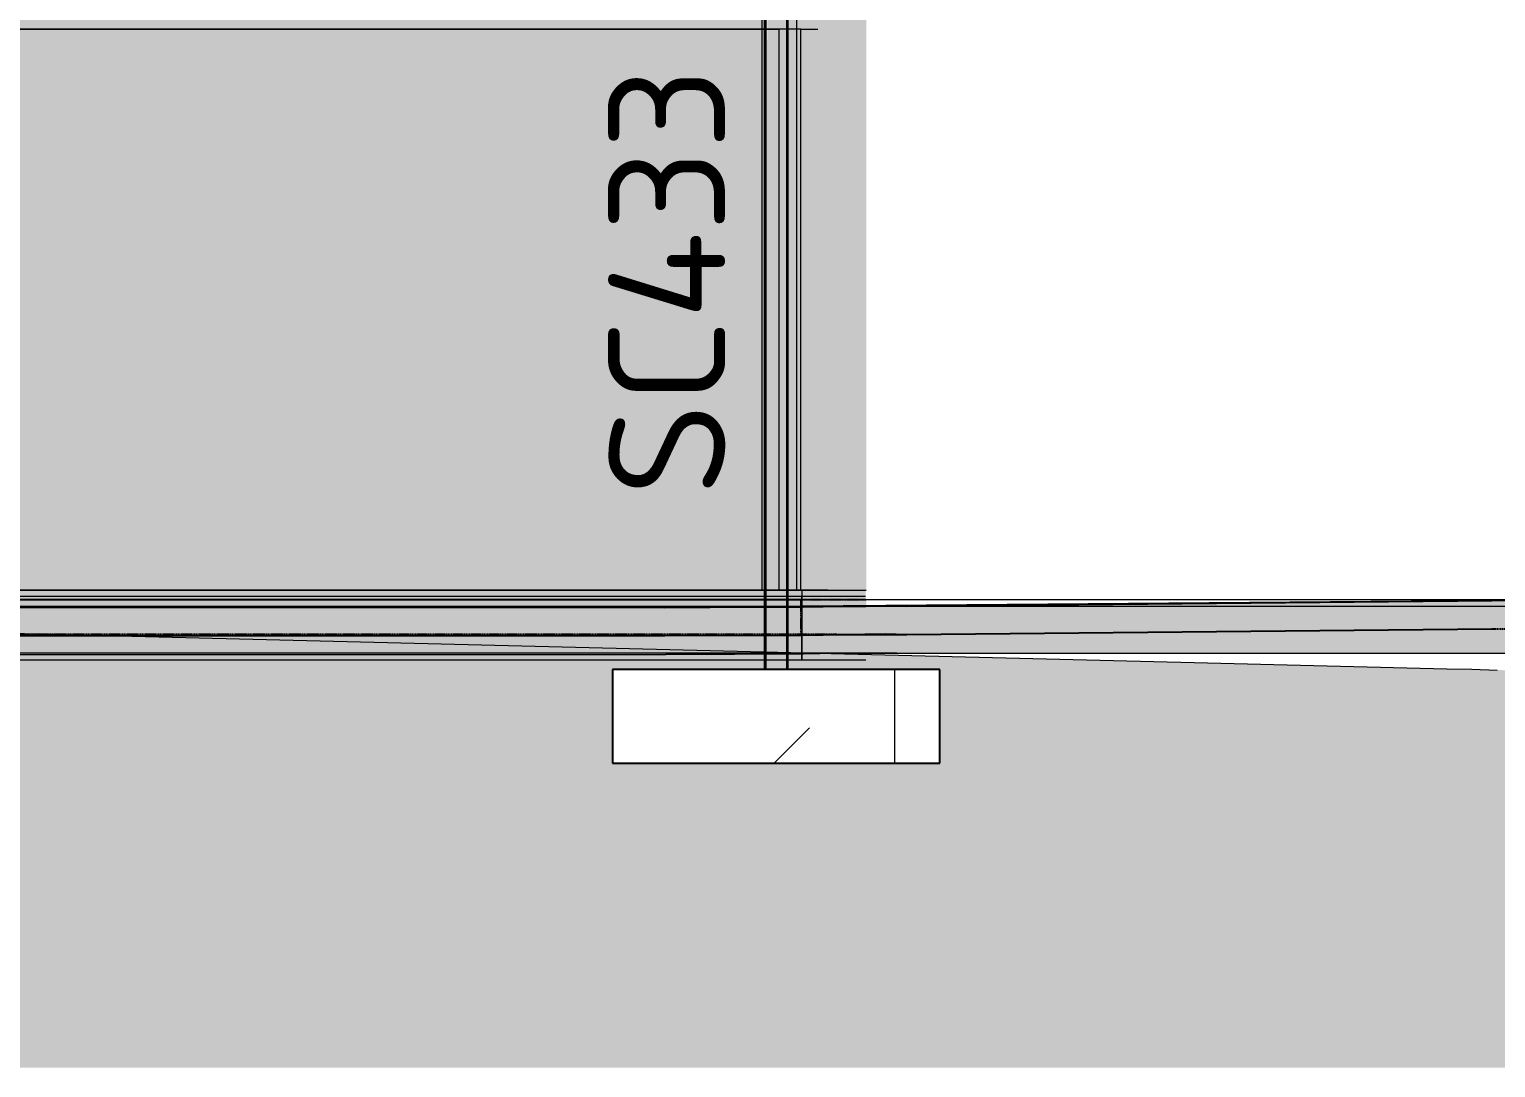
# Model space of a CAD drawing. Header units: millimetres. Extents: x 632 to 645312, y -3890 to 22200.
# Drawn here: x 521520 to 527792, y 3197 to 7640 of the extents above; entities that cross this region are included whole.
import ezdxf

# ---------------------------------------------------------------- set-up
doc = ezdxf.new("R2010")
doc.units = ezdxf.units.MM
doc.linetypes.add('Hidden Double', pattern=[7, 5, -2])
doc.linetypes.add('Hidden Half', pattern=[3, 2, -1])
for name, color, linetype, lineweight in [('A-200-M_WALL_EXT', 113, 'Continuous', 13), ('A-230-H-FLOOR', 190, 'Continuous', 13), ('A-230-M_FLOOR', 192, 'Continuous', 13), ('A-230-MH_FLOOR', 190, 'Hidden Double', 13), ('C-920-M_TOPO', 7, 'Continuous', 13), ('S-160-M_FOUND', 171, 'Continuous', 13), ('S-160-MH_FOUND', 171, 'Hidden Half', 13), ('S-280-A_COLUMN', 171, 'Continuous', 18), ('S-280-M_COLUMN', 52, 'Continuous', 13), ('S-280-MH_COLUMN', 52, 'Hidden Half', 13), ('Z-230-A_LEVEL', 51, 'Continuous', 13)]:
    doc.layers.add(name, color=color, linetype=linetype, lineweight=lineweight)
doc.styles.add('ISOCPEUR_2', font='isocpeur.ttf', dxfattribs={"height": 499.9999999999995})

# ---------------------------------------------------------------- blocks, each defined once
blk = doc.blocks.new('25021-APA-ZZ-ZZ-M3-AR-000001_V3_rvt-7-S6_501-SECTION B3')
at = {"layer": 'A-200-M_WALL_EXT', "lineweight": 5, "transparency": 33554432}
h = blk.add_hatch(color=9, dxfattribs=at)
h.paths.add_polyline_path([(4422079.501162219, 7640.000000000009), (4422092.632472769, 7640.000000000009), (4422092.632472769, 9625.68955423106), (4418484.724450673, 9439.800844644), (4418572.224450673, 9439.800844644), (4418572.224450673, 7640.000000000009), (4418585.500651527, 7640.000000000009), (4418585.500651527, 7699.999999999995), (4422079.500651477, 7699.999999999995), (4422079.501162219, 7800.508302491801)])
h.paths.add_polyline_path([(4431609.332237695, 7640.000000000009), (4431660.002744596, 7640.000000000009), (4431660.002744596, 10131.99209871527), (4431634.800132496, 10131.65076826287), (4431634.75270333, 10115.62725665296), (4431521.832237696, 10109.18904278711), (4431609.332237695, 10109.18904278711), (4431609.332237695, 7800.508302491801)])
h.paths.add_polyline_path([(4431509.332237696, 7640.000000000009), (4431509.332237696, 10109.18757518965), (4426332.43948253, 9843.38135174392), (4426332.43948253, 7640.000000000009), (4431226.008637555, 7640.000000000009)])
h.paths.add_polyline_path([(4422192.640668729, 7640.000000000009), (4426232.439482532, 7640.000000000009), (4426232.439482532, 9838.246877532949), (4422395.793491812, 9641.255278571682), (4422381.183343844, 9940.902979082392), (4430388.8816373, 10352.9981760474), (4430385.001182104, 10427.64715087019), (4409800.828728963, 9353.004007349875), (4409803.834442875, 9295.122243333159), (4422379.905980134, 9940.834720349543), (4422394.421269769, 9641.184822184754), (4422192.640668729, 9630.824449261523), (4422192.640668729, 7800.508302491801)])
h.paths.add_polyline_path([(4412622.224485607, 7640.000000000009), (4412622.224485607, 9139.433898452673), (4408434.614948167, 8924.422166694914), (4408436.180063398, 7700.000000381477), (4412609.44649379, 7700.000000000013), (4412609.44649379, 7640.000000000009)])
h.paths.add_polyline_path([(4418472.224450674, 7640.000000000009), (4418472.22847525, 9439.800844644), (4412634.724485608, 9139.434205581754), (4412722.224485607, 9139.434205581754), (4412722.224485607, 7640.000000000009), (4412735.294877742, 7640.000000000009), (4412735.294877742, 7724.999999999989), (4418459.294877742, 7724.999999999989), (4418459.294877742, 7640.000000000009)])
h.paths.add_polyline_path([(4431633.786319398, 10150.4722525033), (4431660.002744596, 10152.09846237433), (4431660.002744596, 10415.88779717946), (4431620.240955029, 10415.20818309805), (4431633.267169574, 10160.58331699875)])
h = blk.add_hatch(color=8, dxfattribs=at)
h.paths.add_polyline_path([(4431741.875063359, 7640.000000000009), (4431741.875063359, 10136.14708315108), (4431661.483068909, 10131.99209871527), (4431634.800132496, 10131.65076826287), (4431634.752703331, 10115.62725665296), (4431554.979148534, 10111.5313040547), (4431554.979148534, 10109.18904278711), (4431609.332237695, 10109.18904278711), (4431609.332237695, 7640.000000000009)])
h.paths.add_polyline_path([(4431633.786319398, 10150.4722525033), (4431667.456528081, 10152.56082199006), (4431664.336537147, 10415.88779717946), (4431620.240955029, 10415.20818309805), (4431633.267169574, 10160.58331699875)])
h = blk.add_hatch(color=9, dxfattribs=at)
h.paths.add_polyline_path([(4431660.002744596, 7640.000000000009), (4431741.875063359, 7640.000000000009), (4431741.875063359, 10136.14708315108), (4431660.002744596, 10131.99209871527), (4431660.002744596, 7800.508302491801)])
h.paths.add_polyline_path([(4431660.002744596, 10152.09846237433), (4431667.456528081, 10152.56082199006), (4431664.336537147, 10415.88779717946), (4431660.002744596, 10415.88779717946), (4431660.002744596, 10160.9000892979)])
for color, points in [(9, [(4431806.641212692, 7639.999942016615), (4431944.670319774, 7639.999942016615), (4431944.670319774, 10431.86592516385), (4431935.534320232, 10431.39683962343), (4431935.514936005, 10148.15860150105), (4431742.034919495, 10136.15699905773), (4431742.034919495, 7639.999942016615)]), (8, [(4431737.001711052, 5240.00000002555), (4431737.001711052, 7640.000000000009), (4431609.332237696, 7640.000000000009), (4431609.332237696, 5240.00000002555)]), (9, [(4431664.876096902, 5240.00000002555), (4431737.001711051, 5240.00000002555), (4431737.001711051, 7640.000000000009), (4431664.876096902, 7640.000000000009), (4431664.876096902, 5498.644708462724)]), (9, [(4431806.641212692, 5239.999923706061), (4431944.670319774, 5239.999923706061), (4431944.670319774, 7639.999942016615), (4431737.06350709, 7639.999942016615), (4431737.06350709, 5239.999923706061)])]:
    blk.add_hatch(color=color, dxfattribs=at).paths.add_polyline_path(points)
h = blk.add_hatch(color=9, dxfattribs=at)
h.paths.add_polyline_path([(4422192.640668728, 5240.00000002555), (4426232.439482532, 5240.00000002555), (4426232.439482532, 7640.000000000009), (4422192.640668728, 7640.000000000009), (4422192.640668728, 5498.644708462724)])
h.paths.add_polyline_path([(4426332.43948253, 5240.00000002555), (4431509.332237696, 5240.00000002555), (4431509.332237696, 7640.000000000009), (4426332.43948253, 7640.000000000009), (4426332.43948253, 5498.644708462724)])
h.paths.add_polyline_path([(4431609.332237695, 5240.00000002555), (4431664.876096902, 5240.00000002555), (4431664.876096902, 7640.000000000009), (4431609.332237695, 7640.000000000009), (4431609.332237695, 5498.644708462724)])
at = {"layer": 'A-230-M_FLOOR', "lineweight": 5, "transparency": 33554432}
h = blk.add_hatch(color=254, dxfattribs=at)
h.paths.add_polyline_path([(4422092.632472769, 4940.000000025548), (4422092.632472769, 5045.439356325908), (4418572.224450673, 5045.428812508271), (4418572.224450673, 4940.000000025548), (4422081.045579134, 4940.000000025548)])
h.paths.add_polyline_path([(4408427.428552404, 4940.000000025548), (4412622.224485607, 4940.000000025548), (4412622.224485607, 5045.450463436489), (4409161.97078232, 5046.121786078434), (4408427.428552404, 5049.402860148813), (4408427.428552404, 5045.454360833889)])
h.paths.add_polyline_path([(4431664.876096901, 4940.000000025548), (4431667.323723421, 4940.000000025548), (4431667.323723421, 5047.672482029751), (4431609.332237695, 5045.428812508271), (4431609.332237695, 4940.000000025548), (4431661.483068909, 4940.000000025548)])
h.paths.add_polyline_path([(4418472.224450674, 4940.000000025548), (4418472.224450674, 5045.443602423052), (4412722.224485608, 5045.428812508271), (4412722.224485608, 4940.000000025548), (4418452.091984523, 4940.000000025548)])
h.paths.add_polyline_path([(4422192.640668728, 4940.000000025548), (4426232.439482531, 4940.000000025548), (4426232.439482531, 5045.434501065828), (4422192.640668728, 5045.428812508271)])
h.paths.add_polyline_path([(4426332.439482531, 4940.000000025548), (4431509.332237696, 4940.000000025548), (4431509.332237696, 5047.066087889383), (4431082.752307605, 5045.428812508271), (4426332.439482531, 5045.428812508271)])
h.paths.add_polyline_path([(4431664.876096901, 5170.000000000009), (4431664.943267931, 5170.000562835186), (4431664.943267931, 5200.000039672858), (4431667.323723421, 5200.000039672858), (4431667.323723421, 5215.000000025555), (4431609.332237695, 5215.000000025555), (4431609.332237695, 5200.00000002554), (4431664.876096901, 5200.000039672858), (4431664.876096901, 5173.14609523748)])
h.paths.add_polyline_path([(4422081.045579134, 5200.00000002554), (4422092.632472769, 5200.00000002554), (4422092.632472769, 5215.000000025555), (4418572.224450673, 5215.000000025555), (4418572.224450673, 5200.00000002554), (4421935.887435351, 5200.00000002554)])
h.paths.add_polyline_path([(4422192.640668728, 5200.00000002554), (4426232.439482531, 5200.00000002554), (4426232.439482531, 5215.000000025555), (4422192.640668728, 5215.000000025555), (4422192.640668728, 5210.911759209086)])
h.paths.add_polyline_path([(4431082.752307605, 5200.00000002554), (4431509.332237696, 5200.00000002554), (4431509.332237696, 5215.000000025555), (4426332.439482531, 5215.000000025555), (4426332.439482531, 5200.00000002554), (4430064.743487279, 5200.00000002554)])
h.paths.add_polyline_path([(4408581.338207182, 5200.00000002554), (4412622.224485607, 5200.00000002554), (4412622.224485607, 5215.000000025555), (4408427.428552404, 5215.000000025555), (4408427.428552404, 5200.00000002554), (4408436.180063398, 5200.00000002554)])
h.paths.add_polyline_path([(4413807.031383422, 5200.00000002554), (4418472.224450674, 5200.00000002554), (4418472.224450674, 5215.000000025555), (4412722.224485608, 5215.000000025555), (4412722.224485608, 5200.00000002554)])
h = blk.add_hatch(color=254, dxfattribs=at)
h.paths.add_polyline_path([(4431082.752307605, 4940.000000025548), (4431509.332237696, 4940.000000025548), (4431509.332237696, 5047.066087889383), (4431082.752307605, 5045.428812508271), (4426332.43948253, 5045.428812508271), (4426332.43948253, 4940.000000025548), (4430064.743487279, 4940.000000025548)])
h.paths.add_polyline_path([(4422192.640668729, 4940.000000025548), (4426232.439482531, 4940.000000025548), (4426232.439482531, 5045.434501065828), (4422192.640668729, 5045.428812508271)])
h.paths.add_polyline_path([(4431664.876096901, 4940.000000025548), (4431669.187745284, 4940.000000025548), (4431669.187745284, 5047.679636414869), (4431609.332237695, 5045.428812508271), (4431609.332237695, 4940.000000025548), (4431661.483068909, 4940.000000025548)])
h.paths.add_polyline_path([(4431664.876096901, 5170.000000000009), (4431664.943267931, 5170.000562835186), (4431664.943267931, 5200.000039672858), (4431669.187745284, 5200.000039672858), (4431669.187745284, 5240.00000002555), (4431609.332237695, 5240.00000002555), (4431609.332237695, 5200.00000002554), (4431664.876096901, 5200.000039672858), (4431664.876096901, 5173.14609523748)])
h.paths.add_polyline_path([(4430064.743487279, 5200.00000002554), (4431509.332237696, 5200.00000002554), (4431509.332237696, 5240.00000002555), (4426332.43948253, 5240.00000002555), (4426332.43948253, 5200.00000002554), (4427742.213186729, 5200.00000002554)])
h.paths.add_polyline_path([(4422192.640668729, 5200.00000002554), (4426232.439482531, 5200.00000002554), (4426232.439482531, 5240.00000002555), (4422192.640668729, 5240.00000002555), (4422192.640668729, 5210.911759209086)])
h = blk.add_hatch(color=254, dxfattribs=at)
h.paths.add_polyline_path([(4431940.699677847, 4940.000212097175), (4431940.699677847, 5049.9998931885), (4431667.397803084, 5047.672766358174), (4431667.397803084, 4940.000212097175), (4431806.641212692, 4940.000212097175)])
h.paths.add_polyline_path([(4431667.397803084, 5200.000039672858), (4431940.699677847, 5200.000039672858), (4431940.699677847, 5215.000286865241), (4431667.397803084, 5215.000286865241), (4431667.397803084, 5210.911759209086)])
h = blk.add_hatch(color=254, dxfattribs=at)
h.paths.add_polyline_path([(4431942.540579211, 4940.000212097175), (4431942.540579211, 5049.9998931885), (4431669.238704448, 5047.67983200349), (4431669.238704448, 4940.000212097175), (4431806.641212692, 4940.000212097175)])
h.paths.add_polyline_path([(4431942.540579211, 5200.000039672858), (4431942.540579211, 5239.999923706061), (4431669.238704448, 5239.999923706061), (4431669.238704448, 5200.000039672858), (4431906.10039986, 5200.000039672858)])
at = {"layer": 'A-230-M_FLOOR', "transparency": 33554432}
h = blk.add_hatch(color=254, dxfattribs=at)
h.paths.add_polyline_path([(4409510.471422904, 4964.513700093925), (4412622.224485609, 4964.645677670404), (4412622.224485609, 5045.450463436489), (4409161.97078232, 5046.121786078434), (4408427.428552405, 5049.402860148813), (4408427.428552405, 4971.228940324102), (4409299.133106423, 4965.824070720678)])
h.paths.add_polyline_path([(4412722.224485608, 4964.649918931672), (4418472.224450673, 4964.893791451393), (4418472.224450673, 5045.443602423052), (4412722.224485608, 5045.428812508271)])
h.paths.add_polyline_path([(4418572.224450673, 4964.898032712677), (4422092.632472769, 4965.04734241357), (4422092.632472769, 5045.439356325908), (4418572.224450673, 5045.428812508271)])
h.paths.add_polyline_path([(4422192.640668728, 4965.051584022411), (4426232.439482531, 4965.222922443609), (4426232.439482531, 5045.434501065828), (4422192.640668728, 5045.428812508271)])
h.paths.add_polyline_path([(4426332.43948253, 4965.227163704876), (4431509.332237696, 4967.0502340397), (4431509.332237696, 5047.066087889383), (4431082.752307605, 5045.428812508271), (4426332.43948253, 5045.428812508271), (4426332.43948253, 5009.297185204317)])
h.paths.add_polyline_path([(4431609.332237696, 4967.433957751869), (4431806.641212693, 4969.703743042065), (4432030.467445948, 4973.146098518197), (4432122.426145697, 4970.000000000003), (4440111.854106877, 4970.000000000003), (4440111.782890183, 5088.209931915855), (4437354.976346865, 5092.360098266591), (4431609.332237696, 5045.428812508271), (4431609.332237696, 4989.939030874354)])
h.paths.add_polyline_path([(4408323.908451539, 4971.870800738766), (4408323.908451539, 5049.9998931885), (4406163.905044599, 5052.182318115259), (4404516.910181218, 5061.721855180149), (4404516.910181218, 4999.623286219784), (4407146.189343062, 4984.521350826692), (4408000.705632045, 4973.87476995834), (4408291.021919613, 4972.074708606329)])
h.paths.add_polyline_path([(4408257.788293422, 5171.906482473236), (4408257.718269135, 5172.281202753122), (4408257.718269135, 5171.906916340307)])
h.paths.add_polyline_path([(4407204.155567823, 5183.740731849152), (4406839.440481768, 5187.194567256414), (4407146.178939913, 5183.740731849152)])
h.paths.add_polyline_path([(4407734.552877955, 5176.467773517058), (4407643.486845785, 5177.824349776562), (4407678.762073604, 5177.157410105492)])
at = {"layer": 'A-230-M_FLOOR', "lineweight": 5, "transparency": 33554432}
blk.add_hatch(color=254, dxfattribs=at).paths.add_polyline_path([(4432122.426145697, 4969.999999999968), (4432030.467445948, 4973.146098518197), (4431806.641212692, 4969.999999999985)])
at = {"layer": 'C-920-M_TOPO', "transparency": 33554432}
h = blk.add_hatch(color=8, dxfattribs=at)
h.paths.add_polyline_path([(4404516.910181218, 3196.781114433651), (4441677.394990035, 3196.781114433651), (4441677.394990035, 4300.000000025555), (4439348.070784073, 4300.000000025555), (4439348.070784073, 4805.672531823519), (4434427.540934531, 4902.491187890007), (4431609.332237696, 4972.149600050422), (4431609.332237696, 4900.00000002554), (4432259.332237696, 4900.00000002554), (4432259.332237696, 4500.000000025561), (4430859.332237696, 4500.000000025561), (4430859.332237696, 4900.00000002554), (4431509.332237696, 4900.00000002554), (4431509.332237696, 4974.621148556878), (4428644.305569961, 5045.431672374238), (4426332.43948253, 5045.428812508271), (4426332.43948253, 4900.00000002554), (4426582.439482532, 4900.00000002554), (4426580.948036453, 4500.000000025561), (4425982.439482532, 4500.000000025561), (4425982.439482532, 4900.00000002554), (4426232.439482531, 4900.00000002554), (4426232.439482531, 5045.434501065828), (4422192.640668729, 5045.428812508271), (4422192.640668729, 4900.00000002554), (4422442.669355188, 4900.00000002554), (4422442.669355188, 4500.000000025561), (4421842.603786312, 4500.000000025561), (4421842.66935877, 4900.00000002554), (4422092.632472769, 4900.00000002554), (4422092.632472769, 5045.439356325908), (4418572.224450673, 5045.428812508271), (4418572.224450673, 4900.00000002554), (4419222.224450673, 4900.00000002554), (4419222.224450673, 4500.000000025561), (4417822.224450673, 4500.000000025561), (4417822.224450673, 4900.00000002554), (4418472.224450673, 4900.00000002554), (4418472.224450673, 5045.443602423052), (4412722.224485608, 5045.428812508271), (4412722.224485608, 4900.00000002554), (4412972.224485608, 4900.00000002554), (4412972.224485608, 4500.000000025561), (4412372.224485607, 4500.000000025561), (4412372.224485607, 4900.00000002554), (4412622.224485609, 4900.00000002554), (4412622.224485609, 5045.450463436489), (4409052.212788946, 5046.65586317318), (4408427.428552405, 5049.402860148813), (4408427.428552405, 4900.00000002554), (4409100.773980773, 4900.00000002554), (4409100.773980773, 4499.999996973799), (4407650.563028824, 4500.000000025561), (4407650.563028824, 4900.00000002554), (4408323.908451539, 4900.00000002554), (4408323.908451539, 5049.9998931885), (4406163.905044599, 5052.182318115259), (4404516.910181218, 5061.721855180149), (4404516.910181218, 3258.268544905445)])
h.paths.add_polyline_path([(4408257.788293422, 5171.906482473236), (4408257.788293422, 5200.00000002554), (4408323.908451539, 5200.00000002554), (4408323.908451539, 5300.000000025536), (4404516.910181218, 5298.434910099995), (4404516.910181218, 5198.967619347969), (4407146.178939913, 5183.740731849152), (4407146.189343062, 5183.74058978052), (4408257.718269135, 5171.906916340307)])
h.paths.add_polyline_path([(4421964.902050515, 5200.000000025523), (4418572.224450673, 5274.965760517972), (4418572.224450673, 5200.00000002554), (4421939.072437259, 5200.00000002554)])
h.paths.add_polyline_path([(4408581.338207182, 5200.00000002554), (4412622.224485609, 5200.00000002554), (4412622.224485609, 5300.000000025518), (4408427.428552405, 5300.000000025536), (4408427.428552405, 5200.00000002554), (4408436.180063398, 5200.00000002554)])
h.paths.add_polyline_path([(4416123.503482848, 5200.00000002554), (4418472.224450673, 5200.00000002554), (4418472.224450673, 5277.178416285416), (4417440.813054655, 5300.000000025518), (4412722.224485608, 5300.000000025518), (4412722.224485608, 5200.00000002554), (4413807.031383422, 5200.00000002554)])
at = {"layer": 'C-920-M_TOPO', "lineweight": 5, "transparency": 33554432}
h = blk.add_hatch(color=8, dxfattribs=at)
h.paths.add_polyline_path([(4434537.727908356, 4899.999746704108), (4434044.635400696, 4914.438400268561), (4431609.332237695, 4972.877054508488), (4431609.332237695, 4972.147954455501), (4433347.185896859, 4929.196801757819)])
h.paths.add_polyline_path([(4431509.332237696, 4974.619460181601), (4431509.332237696, 4977.097365899105), (4428722.692613631, 5045.431580440118), (4428644.303377818, 5045.428812508271), (4431226.008637556, 4981.621819182519)])
for points in [[(4434427.540934531, 4902.491187890007), (4434537.709468085, 4900.00000002554), (4433347.221632192, 4929.196820676079)], [(4434044.635400696, 4914.438400268561), (4434537.727908356, 4899.999746704108), (4434629.898212904, 4899.999746704108)], [(4434643.816677207, 4897.007062013399), (4434790.455651334, 4894.481732960415), (4434537.709468085, 4900.00000002554)]]:
    blk.add_hatch(color=8, dxfattribs=at).paths.add_polyline_path(points)
at = {"layer": 'S-280-M_COLUMN', "lineweight": 5, "transparency": 33554432}
h = blk.add_hatch(color=10, dxfattribs=at)
h.paths.add_polyline_path([(4431609.332237695, 5240.00000002555), (4431637.314794601, 5240.00000002555), (4431635.620567359, 10131.99209871527), (4431634.800132496, 10131.65076826287), (4431634.75270333, 10115.62725665296), (4431521.832237697, 10109.18904278711), (4431609.332237695, 10109.18904278711), (4431609.332237695, 5498.644708462724)])
h.paths.add_polyline_path([(4431633.786319399, 10150.4722525033), (4431637.314794601, 10150.69112449518), (4431637.314794601, 10415.88779717946), (4431620.240955029, 10415.20818309805), (4431633.267169573, 10160.58331699875)])
h = blk.add_hatch(color=10, dxfattribs=at)
h.paths.add_polyline_path([(4431609.332237696, 5240.00000002555), (4431637.264370117, 5240.00000002555), (4431635.620567359, 10131.99209871527), (4431634.800132496, 10131.65076826287), (4431634.75270333, 10115.62725665296), (4431521.832237696, 10109.18904278711), (4431609.332237696, 10109.18904278711), (4431609.332237696, 5498.644708462724)])
h.paths.add_polyline_path([(4431633.786319399, 10150.4722525033), (4431637.264370117, 10150.68799665482), (4431637.264370117, 10415.88779717946), (4431620.240955029, 10415.20818309805), (4431633.267169573, 10160.58331699875)])
h = blk.add_hatch(color=10, dxfattribs=at)
h.paths.add_polyline_path([(4431639.764602916, 5240.00000002555), (4431642.26610859, 5240.00000002555), (4431641.595366262, 10131.99209871527), (4431637.264370116, 10131.99209871527), (4431637.264370116, 5240.00000002555)])
h.paths.add_polyline_path([(4431637.264370116, 10150.68799665479), (4431642.26610859, 10150.99825544928), (4431641.595366262, 10415.88779717946), (4431637.264370116, 10415.88779717946), (4431637.264370116, 10160.63067720722)])
h = blk.add_hatch(color=10, dxfattribs=at)
h.paths.add_polyline_path([(4431642.314328395, 5240.00000002555), (4431647.311316446, 5240.00000002555), (4431645.97330934, 10131.99209871527), (4431637.314794601, 10131.99209871527), (4431637.314794601, 5240.00000002555)])
h.paths.add_polyline_path([(4431637.314794601, 10150.69112449518), (4431647.311316446, 10151.31121065789), (4431645.97330934, 10415.88779717946), (4431637.314794601, 10415.88779717946), (4431637.314794601, 10160.63127465388)])
for points in [[(4431502.31433686, 5240.00000002555), (4431507.314802461, 5240.00000002555), (4431507.314802461, 10109.08399049781), (4431497.311325516, 10108.5703645538), (4431498.652810171, 5240.00000002555)], [(4431504.76461108, 5240.00000002555), (4431507.264377977, 5240.00000002555), (4431504.944318572, 10108.96227861383), (4431502.266117055, 10108.82476704764), (4431502.935120609, 5240.00000002555)]]:
    blk.add_hatch(color=10, dxfattribs=at).paths.add_polyline_path(points)
at = {"layer": 'A-200-M_WALL_EXT', "color": 53, "lineweight": 5}
for p, q in [((4431664.876096902, 7640.00000000001), (4422092.64476753, 7640.00000000001)), ((4422470.664490975, 7640.00000000001), (4431497.311325515, 7640.00000000001)), ((4431502.31433686, 7640.00000000001), (4431505.027177281, 7640.00000000001)), ((4431507.31480246, 7640.00000000001), (4431572.355309896, 7640.00000000001)), ((4431572.355309895, 5240.000000025545), (4431572.355309895, 7640.000000000013)), ((4431664.876096902, 5240.000000025541), (4431664.876096902, 7640.00000000001)), ((4431664.876096902, 7640.00000000001), (4431737.001711051, 7640.00000000001)), ((4422092.64476753, 5240.000000025541), (4431664.876096902, 5240.000000025541)), ((4431497.311325515, 5240.000000025541), (4422470.664490975, 5240.000000025541)), ((4431572.355309896, 5240.000000025541), (4431498.652810171, 5240.000000025541)), ((4431606.952586626, 5240.000000025545), (4431572.355309895, 5240.000000025545)), ((4431637.264370117, 5240.000000025545), (4431606.952586626, 5240.000000025545)), ((4431639.764602917, 5240.000000025545), (4431637.314794602, 5240.000000025545)), ((4431645.973309341, 5240.000000025545), (4431642.314328395, 5240.000000025545)), ((4431669.187745284, 5240.000000025545), (4431647.311316445, 5240.000000025545)), ((4431669.187745285, 5240.000000025541), (4431664.876096902, 5240.000000025541)), ((4431737.001711051, 5240.000000025541), (4431669.238704448, 5240.000000025541)), ((4431737.001711051, 5240.000000025545), (4431669.238704448, 5240.000000025545)), ((4431779.943421518, 5240.000000025545), (4431737.06350709, 5240.000000025545)), ((4431737.063507089, 5240.000000025545), (4431854.546860854, 5240.000000025545)), ((4431854.546860854, 5240.000000025545), (4431944.581054138, 5240.000000025545))]:
    blk.add_line(p, q, dxfattribs=at)
at = {"layer": 'A-230-M_FLOOR', "color": 53, "lineweight": 5}
for p, q in [((4422092.644767531, 5240.000000025545), (4431669.187745284, 5240.000000025545)), ((4422092.644767531, 5215.000000025545), (4431667.323723421, 5215.000000025545)), ((4431667.323723421, 5215.000000025545), (4431667.323723421, 5169.999918767947)), ((4431669.187745284, 5240.000000025545), (4431669.187745284, 5170.000000000004)), ((4431669.238704448, 5240.000000025545), (4431806.641212692, 5240.000000025545)), ((4431669.238704449, 5215.000000025545), (4431806.641212693, 5215.000000025545)), ((4431806.641212692, 5240.000000025545), (4431852.370122222, 5240.000000025545)), ((4431806.641212693, 5215.000000025545), (4431940.724098289, 5215.000000025545)), ((4431852.370122222, 5240.000000025545), (4431942.588777667, 5240.000000025545)), ((4431086.781791686, 5165.428807782385), (4409510.471422904, 5164.513700093924)), ((4423461.475601497, 5170.000000000006), (4431661.483068909, 5170.000000000006)), ((4423461.932608316, 5170.000000000006), (4431516.324925124, 5170.000000000006)), ((4431086.781791686, 5165.428807782385), (4431669.187745285, 5170.000000000006)), ((4431675.587855275, 5167.688196267194), (4431086.781791686, 5165.428807782385)), ((4431516.324925124, 5170.000000000006), (4431661.483068909, 5170.000000000006)), ((4431661.483068909, 5170.000000000006), (4431667.397803084, 5170.000000000006)), ((4431661.483068909, 5170.000000000006), (4431667.397803084, 5170.000000000006)), ((4431667.323723421, 5169.985369651202), (4431667.323723421, 4970.716312351055)), ((4432030.467445948, 5173.146098518205), (4431669.187745285, 5169.999999999985)), ((4431669.187745285, 4970.670242146511), (4431669.187745285, 5170.000000000006)), ((4432122.426145697, 5170.000000000006), (4431669.187745285, 5170.000000000006)), ((4431669.187745285, 5170.00000000001), (4431675.587855275, 5167.688196267194)), ((4431669.187745284, 5170.000000000004), (4431669.187745284, 4970.670242146521)), ((4431669.238704449, 5170.000000000006), (4431806.641212692, 5170.000000000006)), ((4432030.467445948, 5173.146098518205), (4431675.587855275, 5167.688196267194)), ((4431806.641212692, 5170.000000000006), (4431942.587877226, 5170.000000000006)), ((4432122.426145697, 5170.000000000006), (4432030.467445948, 5173.146098518205)), ((4440136.941875491, 5170.000000000006), (4432122.426145697, 5170.000000000006)), ((4409510.471422904, 4964.513700093924), (4431086.781791686, 4965.428807782385)), ((4431661.483068909, 4970.000000000006), (4422092.644767531, 4970.000000000006)), ((4431661.483068909, 4970.000000000006), (4422092.644767532, 4970.000000000006)), ((4431668.715115172, 4969.996290417227), (4431086.781791686, 4965.428807782385)), ((4431086.781791686, 4965.428807782385), (4431675.587855275, 4967.688196267194)), ((4431667.397803084, 4970.000000000006), (4431661.483068909, 4970.000000000006)), ((4431667.397803084, 4970.000000000006), (4431661.483068909, 4970.000000000006)), ((4431667.323723421, 4970.463565930711), (4431667.323723421, 4967.656484833643)), ((4431667.323723421, 4967.656484833643), (4431667.323723421, 4940.000000025545)), ((4431669.187745285, 4969.999999999985), (4431689.192438642, 4970.174205016236)), ((4431669.187745285, 4970.000000000006), (4431696.240976478, 4970.000000000006)), ((4431675.587855275, 4967.688196267194), (4431669.187745285, 4970.00000000001)), ((4431669.187745284, 4967.663637527544), (4431669.187745284, 4940.000000025545)), ((4431696.240976478, 4970.000000000006), (4431669.238704449, 4970.000000000006)), ((4431675.587855275, 4967.688196267194), (4431745.977472561, 4968.770759651321)), ((4431689.240650862, 4970.174624858241), (4431716.661696573, 4970.413413008026)), ((4431696.306053696, 4970.000000000006), (4431732.988562298, 4970.000000000006)), ((4431757.649557392, 4970.000000000006), (4431696.568724975, 4970.000000000006)), ((4431716.661696573, 4970.413413008026), (4432030.467445948, 4973.146098518205)), ((4431732.988562298, 4970.000000000006), (4431825.904208461, 4970.000000000006)), ((4431745.980472395, 4968.770805787532), (4432030.467445948, 4973.146098518205)), ((4431825.904208461, 4970.000000000006), (4431757.649557392, 4970.000000000006)), ((4431825.904208461, 4970.000000000006), (4432122.426145697, 4970.000000000006)), ((4431942.587877226, 4970.000000000006), (4431825.904208461, 4970.000000000006)), ((4432030.467445948, 4973.146098518205), (4432122.426145697, 4970.000000000006)), ((4432122.426145697, 4970.000000000006), (4440136.941875491, 4970.000000000006)), ((4431661.483068909, 4940.000000025545), (4422092.644767531, 4940.000000025545)), ((4431667.397803084, 4940.000000025545), (4422092.644767531, 4940.000000025545)), ((4431667.323723421, 4940.000000025545), (4431661.483068909, 4940.000000025545)), ((4431806.641212693, 4940.000000025545), (4431669.238704449, 4940.000000025545)), ((4431806.641212692, 4940.000000025545), (4431669.238704448, 4940.000000025545)), ((4431940.724098289, 4940.000000025545), (4431806.641212693, 4940.000000025545)), ((4431942.588777667, 4940.000000025545), (4431806.641212692, 4940.000000025545))]:
    blk.add_line(p, q, dxfattribs=at)
at = {"layer": 'C-920-M_TOPO', "color": 53, "lineweight": 5}
for p, q in [((4433347.221632192, 4929.196820676057), (4426749.315870799, 5092.2672619822)), ((4434427.54093453, 4902.491187890003), (4433347.221632192, 4929.196820676057)), ((4434534.377319631, 4900.000000025534), (4434427.54093453, 4902.491187890003)), ((4434643.816677207, 4897.007062013376), (4434534.377319631, 4900.000000025534))]:
    blk.add_line(p, q, dxfattribs=at)
at = {"layer": 'S-280-M_COLUMN', "color": 53, "lineweight": 5}
for p, q in [((4431647.311317052, 5240.00000002555), (4431647.311317052, 10481.62736378558)), ((4431497.266116753, 10473.7939909274), (4431497.266116753, 5240.00000002555)), ((4431497.311325516, 5240.000000025545), (4431497.266117358, 5240.000000025545)), ((4431497.266116755, 5240.000000025547), (4431498.604124465, 5240.000000025547)), ((4431497.311325517, 5240.000000025547), (4431507.314802464, 5240.000000025547)), ((4431498.639147947, 5240.000000025547), (4431502.26310541, 5240.000000025547)), ((4431507.26437798, 5240.000000025547), (4431502.266116755, 5240.000000025547)), ((4431502.266117055, 5240.000000025545), (4431502.311325213, 5240.000000025545)), ((4431507.313063689, 5240.000000025547), (4431502.311325216, 5240.000000025547)), ((4431504.676326247, 5240.000000025547), (4431507.262639204, 5240.000000025547)), ((4431637.3147946, 5240.000000025545), (4431507.314802461, 5240.000000025545)), ((4431507.314802462, 5240.000000025545), (4431572.355309897, 5240.000000025545)), ((4431572.355309896, 5240.000000025545), (4431507.314802462, 5240.000000025545)), ((4431507.314802462, 5240.000000025545), (4431637.313055826, 5240.000000025545)), ((4431572.355309897, 5240.000000025545), (4431637.262631342, 5240.000000025545)), ((4431637.264370116, 5240.000000025545), (4431572.355309896, 5240.000000025545)), ((4431637.314794605, 5240.000000025547), (4431647.311317054, 5240.000000025547)), ((4431642.311317054, 5240.000000025547), (4431637.314876838, 5240.000000025547)), ((4431642.266108592, 5240.000000025547), (4431637.31716871, 5240.000000025547)), ((4431637.317251272, 5240.000000025547), (4431639.852698887, 5240.000000025547)), ((4431642.311316747, 5240.000000025545), (4431642.26610859, 5240.000000025545)), ((4431642.326420938, 5240.000000025547), (4431647.266108289, 5240.000000025547)), ((4431647.266108287, 5240.000000025545), (4431647.311316445, 5240.000000025545))]:
    blk.add_line(p, q, dxfattribs=at)
blk = doc.blocks.new('NRP_Column-Steel-SHS - SC433 - 100x100x5_0SHS-4142726-S6_501-SECTION B3')
at = {"layer": 'S-280-MH_COLUMN', "lineweight": 25}
for p, q in [((4431514.332237695, 10109.1890427871), (4431514.332237695, 5200.000000025543)), ((4431604.332237695, 10109.1890427871), (4431604.332237695, 5200.000000025543)), ((4431514.332237695, 5199.95039065054), (4431514.332237695, 5047.134887986508)), ((4431604.332237695, 5199.95039065054), (4431604.332237695, 5047.480320984878)), ((4431514.332237695, 5047.085278611504), (4431514.332237695, 4900.000000025545)), ((4431604.332237695, 5047.430711609874), (4431604.332237695, 4900.000000025545))]:
    blk.add_line(p, q, dxfattribs=at)
blk = doc.blocks.new('NRP_Foundation-Pad Footing Fibre _v2_ - PF5 -1400 x 1400 x 400d-V64-S6_501-SECTION B3')
at = {"layer": 'S-160-M_FOUND'}
h = blk.add_hatch(dxfattribs=at)
h.set_pattern_fill('FP_42', color=256, style=0, pattern_type=2)
h.set_pattern_definition([(45, (4419721.127, 0), (-1414.213562373095, 0), [750, -3000]), (45, (4420721.127, 1000), (-1414.213562373095, 0), [750, -3000]), (45, (4421721.127, -300), (-1414.213562373095, 0), [250, -2000]), (90, (4421721.127, 500), (-499.9999999999999, 500.0000000000001), [500, -2000]), (315, (4421721.127, 1000), (0, 2828.42712474619), [500, -3000]), (0, (4420721.127, 1000), (2000, 2000), [300, -1000]), (0, (4418221.127, 2000), (2000, 2000), [300, -2000])])
h.paths.add_polyline_path([(4431806.641212692, 4500.000000025548), (4432259.332237694, 4500.000000025548), (4432259.332237694, 4900.000000025526), (4430859.332237694, 4900.000000025526), (4430859.332237694, 4500.000000025548), (4431226.008637554, 4500.000000025548)])
at = {"layer": 'S-160-M_FOUND', "lineweight": 25}
for p, q in [((4432259.332237694, 4900.000000025543), (4430859.332237694, 4900.000000025543)), ((4430859.332237694, 4900.000000025543), (4430859.332237694, 4500.000000025543)), ((4432259.332237694, 4500.000000025543), (4432259.332237694, 4900.000000025543)), ((4430859.332237694, 4500.000000025543), (4432259.332237694, 4500.000000025543))]:
    blk.add_line(p, q, dxfattribs=at)

msp = doc.modelspace()

# ---------------------------------------------------------------- hatches: boundary and pattern name
at = {"layer": 'A-230-H-FLOOR'}
h = msp.add_hatch(dxfattribs=at)
h.set_pattern_fill('FP_43', color=256, style=0, pattern_type=2)
h.set_pattern_definition([(49.99999999999999, (512876.5326740225, 0), (728.73650110752, -63.75582262483607), [76.2, -838.2]), (355, (512876.5326740225, 0), (-140.9716152248045, 764.2276025857151), [60.96, -670.56]), (100.451, (512937.2606740226, -5.313), (587.770006663837, 700.4667512811675), [64.76, -712.36]), (46.184, (512876.5326740225, 203.2), (1084.316239662759, -168.1709612287867), [114.3, -1257.3]), (96.63599999999998, (512966.8926740219, 189.186), (949.610906155911, 989.7099619745927), [97.14, -1068.54]), (351.184, (512876.5326740225, 203.2), (949.6195647031527, 989.701306366216), [91.44, -1005.84]), (21, (512978.1326740221, 152.4), (606.4578690252075, -409.0605652741465), [76.2, -838.2]), (326, (512978.1326740221, 152.4), (247.208340968463, 736.752917204011), [60.96, -670.56]), (71.45100000000001, (513028.6706740218, 118.312), (853.6682507774542, 327.6854711435369), [64.76, -712.36]), (37.50000000000001, (512876.5326740225, 0), (12.35469342532113, 338.2201185742302), [6.706, -655.7260000000001, 6.706, -674.0139999999999, -673.1]), (37.50000000000001, (512876.5326740225, 0), (12.35469342532113, 338.2201185742302), [-1343.152, 6.706, -666.3939999999999]), (7.499999999999999, (512876.5326740225, 0), (267.2788744354337, 400.7221270887442), [6.706, -381.406, 6.706, -640.486, -256.54]), (7.499999999999999, (512876.5326740225, 0), (267.2788744354337, 400.7221270887442), [-1035.304, 6.706, -249.834]), (327.5, (512649.9646740216, 0), (542.363331518853, -22.91534459201296), [6.706, -247.294, 6.706, -785.7739999999999, -1051.56]), (327.5, (512649.9646740216, 0), (542.363331518853, -22.91534459201296), [-1046.48, 6.706, -1044.854]), (317.5, (512548.364674022, 0), (592.5169587678777, 101.7071067647936), [6.706, -323.494, 6.706, -519.582, -746.76]), (317.5, (512548.364674022, 0), (592.5169587678777, 101.7071067647936), [-856.488, 6.706, -740.054])])
h.paths.add_polyline_path([(524238.1579816272, 5045.428812508271), (524977.1846158686, 5050.000000000019), (525181.8077285965, 5053.146095237473), (525273.8231569263, 5050.000000000019), (527776.049791575, 5074.766781729309), (532008.6857432867, 5107.905078324486), (533267.2597808992, 5107.905078324486), (533267.2597808992, 5226.008966986733), (531770.4815507992, 5226.040122001549), (527776.049791575, 5194.766781729316), (525273.8231569263, 5170.000000000009), (525181.8077285965, 5173.146095237463), (524671.7305991468, 5167.092926833644), (524238.1579816272, 5165.428812508261), (502317.3764563422, 5166.304211899907), (500834.1677476265, 5176.467611158216), (500301.5846139356, 5183.740731849152), (497672.31585524, 5198.967619347952), (497672.31585524, 5078.967937120935), (500301.5846139356, 5063.740731849162), (501156.1113060671, 5053.499354096414), (502454.5387804448, 5045.454360833889), (523220.1491613011, 5045.430006452238)])
at = {"layer": 'A-230-H-FLOOR', "lineweight": 5}
for points in [[(524238.1579816272, 5165.428812508261), (524671.7305991468, 5170.000000000009), (501736.7438812037, 5169.901782998164), (502454.5387804448, 5165.454360833879), (523220.1491613011, 5165.430006452228)], [(524238.1579816272, 5165.428812508261), (524826.8242694135, 5167.688198739746), (524816.8887429307, 5169.973355895432), (524241.4114662292, 5165.454360833879)], [(524826.8242694135, 5167.688198739746), (524962.0468867156, 5171.233677820829), (524820.2817709246, 5170.000000000009)], [(525273.8231569263, 5170.000000000009), (527776.049791575, 5194.766781729316), (525184.5519119757, 5173.052268990971)], [(525931.5947072483, 5056.510555114809), (530510.3820208884, 5092.360098266608), (532008.4355404726, 5107.903119428141), (527414.1273559569, 5071.184510706488)], [(525273.8231569263, 5050.000000000002), (525181.8077285965, 5053.146095237473), (524977.1846158686, 5050.000000000002), (525181.8077285974, 5050.000000000002)]]:
    msp.add_hatch(color=256, dxfattribs=at).paths.add_polyline_path(points)
at = {"layer": 'A-230-M_FLOOR', "lineweight": 5}
for points in [[(513930.0279590967, 5170.000000000009), (524820.2817709236, 5170.000000000009), (524820.2817709236, 5200.00000002554), (501413.1939674462, 5200.00000002554), (501413.1939674462, 5171.906482473236), (501736.7438812037, 5170.000000000009), (512768.7628088216, 5170.000000000009)], [(524820.3489419534, 5170.000699519665), (525100.0759937963, 5172.434843898119), (525100.0759937963, 5200.000039672858), (524820.3489419534, 5200.000039672858)]]:
    msp.add_hatch(color=256, dxfattribs=at).paths.add_polyline_path(points)
at = {"layer": 'S-280-M_COLUMN', "lineweight": 5}
h = msp.add_hatch(color=256, dxfattribs=at)
h.paths.add_polyline_path([(524670.9879117175, 4900.00000002554), (524677.2379117184, 4900.00000002554), (524677.0614046524, 5047.113387235106), (524664.7379117194, 5045.428812508271), (524666.4125941708, 4900.00000002554)])
h.paths.add_polyline_path([(524666.3161483067, 5200.00000002554), (524677.2379117184, 5200.00000002554), (524675.041178606, 10109.18904278711), (524664.7379121915, 10109.18757521387), (524664.7379117194, 5200.00000002554)])
h = msp.add_hatch(color=256, dxfattribs=at)
h.paths.add_polyline_path([(524752.2379117175, 4900.00000002554), (524752.2379117175, 5047.401925526697), (524677.2379117194, 5045.428812508271), (524677.2379117194, 4900.00000002554)])
h.paths.add_polyline_path([(524752.2379117175, 5200.00000002554), (524752.2379117175, 10109.18904278711), (524677.2379117194, 10109.18904278711), (524677.2379117194, 5200.00000002554)])
h = msp.add_hatch(color=256, dxfattribs=at)
h.paths.add_polyline_path([(524758.4879117175, 4900.00000002554), (524764.7379117175, 4900.00000002554), (524762.9337276402, 5047.442977612963), (524752.2379117175, 5045.428812508271), (524752.2379117175, 4900.00000002554)])
h.paths.add_polyline_path([(524764.7379117175, 5200.00000002554), (524763.0632292652, 10109.18904278711), (524752.2379117175, 10109.18904278711), (524752.2379117175, 5200.00000002554), (524764.6414658544, 5200.00000002554)])

# ---------------------------------------------------------------- linework, layer by layer
at = {"layer": 'A-230-M_FLOOR', "lineweight": 25}
for p, q in [((532008.6857432867, 5227.905078324483), (527776.049791574, 5194.766781729308)), ((501413.1939674462, 5200.000000025545), (524820.2817709236, 5200.000000025545)), ((501728.8989719949, 5170.000000000007), (524815.183411526, 5170.000000000007)), ((524238.1579816272, 5165.428812508266), (502454.5387804438, 5165.454360833875)), ((524238.1579816272, 5165.428812508266), (524820.2817709246, 5170.000000000007)), ((524826.8242694135, 5167.688198739756), (524238.1579816272, 5165.428812508266)), ((524820.2817709236, 5200.000000025545), (524820.2817709236, 5169.999999999995)), ((525181.8077285965, 5173.146095237466), (524820.2817709246, 5169.999999999997)), ((524820.2817709246, 5170.000000000006), (524826.8242694135, 5167.688198739756)), ((525181.8077285965, 5173.146095237466), (524826.8242694135, 5167.688198739756)), ((525273.8231569263, 5170.000000000014), (525181.8077285965, 5173.146095237466)), ((527776.049791574, 5194.766781729308), (525184.5519119776, 5173.05226899098)), ((527776.049791574, 5194.766781729308), (525273.8231569263, 5170.000000000014)), ((502454.5387804438, 5045.454360833875), (524238.1579816272, 5045.428812508266)), ((524238.1579816272, 5045.428812508266), (524826.8242694135, 5047.688198739756)), ((524826.8242694135, 5047.688198739756), (525181.8077285965, 5053.146095237467)), ((524977.1846158686, 5050.000000000013), (525273.8231569263, 5050.000000000014)), ((525181.8077285965, 5053.146095237467), (525273.8231569263, 5050.000000000014)), ((525273.8231569263, 5050.000000000014), (527776.049791574, 5074.766781729308))]:
    msp.add_line(p, q, dxfattribs=at)
at = {"layer": 'A-230-MH_FLOOR', "lineweight": 25}
for p, q in [((524820.2817709236, 5200.000000025545), (525099.9867281592, 5200.000000025545)), ((524820.2817709236, 5169.950390624987), (524820.2817709236, 5050.000000025545)), ((527776.049791574, 5074.766781729308), (530928.7850698945, 5099.45028343627)), ((524973.9576254222, 5050.000000025545), (501728.8989678728, 5050.000000025545))]:
    msp.add_line(p, q, dxfattribs=at)
at = {"layer": 'S-280-M_COLUMN', "lineweight": 25}
for p, q in [((524664.7379117184, 10109.18904278711), (524664.7379117184, 5200.00000002554)), ((524764.7379117175, 5200.00000002554), (524764.7379117175, 10109.18904278711)), ((524664.7379117184, 5047.066087889383), (524664.7379117184, 4900.00000002554)), ((524764.7379117175, 4900.00000002554), (524764.7379117175, 5047.44990233201))]:
    msp.add_line(p, q, dxfattribs=at)
at = {"layer": 'S-280-MH_COLUMN', "lineweight": 25}
for p, q in [((524664.7379117184, 5199.950390650535), (524664.7379117184, 5047.115697264355)), ((524764.7379117175, 5047.499511707016), (524764.7379117175, 5199.950390650535))]:
    msp.add_line(p, q, dxfattribs=at)
at = {"layer": 'Z-230-A_LEVEL'}
msp.add_line((492556.8455616119, 5200.000000025545), (539950.0319090462, 5200.000000025545), dxfattribs=at)

# ---------------------------------------------------------------- block references
at = {"color": 10, "lineweight": 5}
msp.add_blockref('25021-APA-ZZ-ZZ-M3-AR-000001_V3_rvt-7-S6_501-SECTION B3', (-3906844.594325978, 0), dxfattribs=at)
at = {"layer": 'S-160-MH_FOUND', "lineweight": 25}
msp.add_blockref('NRP_Foundation-Pad Footing Fibre _v2_ - PF5 -1400 x 1400 x 400d-V64-S6_501-SECTION B3', (-3906844.594325978, 0), dxfattribs=at)
at = {"layer": 'S-280-MH_COLUMN', "lineweight": 25}
msp.add_blockref('NRP_Column-Steel-SHS - SC433 - 100x100x5_0SHS-4142726-S6_501-SECTION B3', (-3906844.594325978, 0), dxfattribs=at)

# ---------------------------------------------------------------- texts
at = {"layer": 'S-280-A_COLUMN', "lineweight": 13, "insert": (523997.1175438832, 5643.962226905158), "char_height": 499.9999999999995, "width": 2260.758749999998, "attachment_point": 1, "rotation": 90, "style": 'ISOCPEUR_2'}
msp.add_mtext('SC433', dxfattribs=at)

doc.saveas('drawing.dxf')
